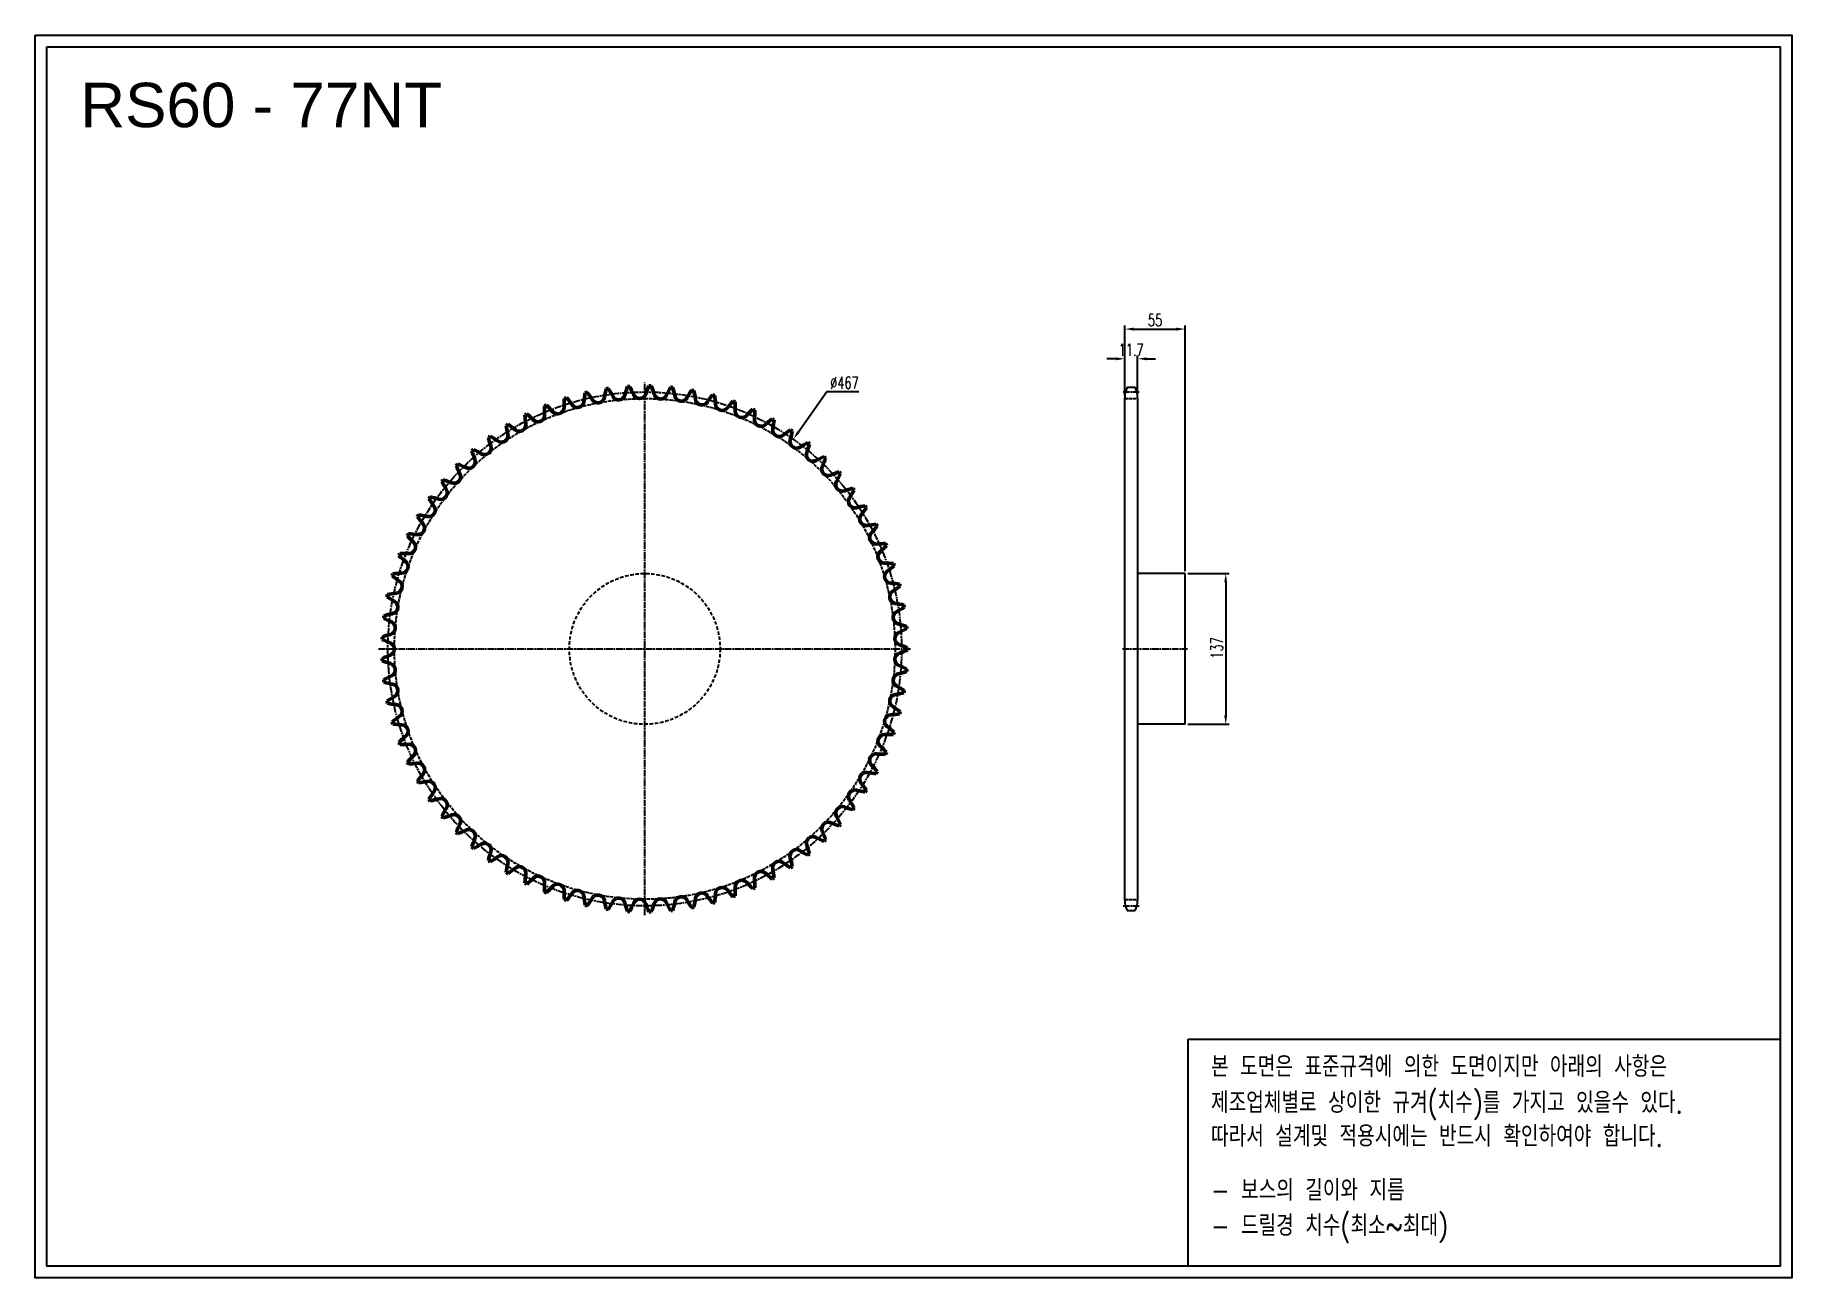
# Model space of a CAD drawing. Header units: millimetres. Extents: x 38747 to 40344, y 5201 to 6330.
import ezdxf

# ---------------------------------------------------------------- set-up
doc = ezdxf.new("R2010")
doc.units = ezdxf.units.MM
for name, pattern in [('AM_ISO02W050', [7.5, 6, -1.5]), ('AM_ISO02W050x2', [3.75, 3, -0.75]), ('AM_ISO08W050', [18, 12, -1.5, 3, -1.5]), ('AM_ISO08W050x2', [9, 6, -0.75, 1.5, -0.75]), ('HIDDEN', [9.525, 6.35, -3.175])]:
    doc.linetypes.add(name, pattern=pattern)
for name, color, linetype, lineweight in [('AM_0N', 7, 'Continuous', 50), ('AM_3N', 6, 'AM_ISO02W050', 25), ('AM_7', 4, 'AM_ISO08W050', 25), ('AM_7N', 4, 'AM_ISO08W050', 25)]:
    doc.layers.add(name, color=color, linetype=linetype, lineweight=lineweight)
doc.layers.add('HL', color=2, linetype='HIDDEN')
doc.layers.add('S-DIM', color=7, linetype='Continuous')
doc.styles.add('HAN', font='ROMANS.shx', dxfattribs={"width": 0.7, "bigfont": 'whgtxt.shx'})
doc.styles.add('HSG', font='SIMPLEX.shx', dxfattribs={"width": 0.7, "bigfont": 'HSG.shx'})
doc.styles.get("Standard").update_dxf_attribs({"font": 'arial.ttf'})
doc.dimstyles.new('APP23', dxfattribs={"dimscale": 4.5, "dimtxt": 2.4, "dimasz": 1.8, "dimexe": 0.7, "dimexo": 0.5, "dimgap": 0.6, "dimtad": 1, "dimtoh": 1, "dimdec": 1, "dimrnd": 0.01, "dimzin": 9, "dimdsep": 46, "dimtxsty": 'HSG', "dimcen": 0, "dimclrd": 1, "dimclre": 1, "dimclrt": 256, "dimazin": 2, "dimtp": 1, "dimtm": 1, "dimtfac": 0.5, "dimtdec": 1, "dimtix": 1, "dimtofl": 0, "dimtmove": 0, "dimatfit": 3, "dimfxl": 0, "dimtvp": 1, "dimtolj": 2, "dimlwd": -1, "dimlwe": -1, "dimarcsym": 0})

# ---------------------------------------------------------------- blocks, each defined once
blk = doc.blocks.new('*D1')
at = {"layer": 'Defpoints', "color": 0, "transparency": 16777216}
for p in [(39749.1, 6036), (39737.4, 5999.9), (39749.1, 5999.9)]:
    blk.add_point(p, dxfattribs=at)
at = {"layer": 'S-DIM', "color": 1, "transparency": 16777216}
for p, q in [((39737.4, 6002.2), (39737.4, 6039.1)), ((39749.1, 6002.2), (39749.1, 6039.1)), ((39729.3, 6036), (39721.2, 6036)), ((39757.2, 6036), (39765.3, 6036))]:
    blk.add_line(p, q, dxfattribs=at)
for points in [[(39729.3, 6037.3), (39729.3, 6034.6), (39737.4, 6036)], [(39757.2, 6037.3), (39757.2, 6034.6), (39749.1, 6036)]]:
    blk.add_solid(points, dxfattribs=at)
at = {"layer": 'S-DIM', "transparency": 16777216, "insert": (39743.2, 6044.1), "char_height": 10.8, "attachment_point": 5, "style": 'HSG'}
blk.add_mtext('\\A2;11.7', dxfattribs=at)
blk = doc.blocks.new('*D2')
at = {"layer": 'Defpoints', "color": 0, "transparency": 16777216}
for p in [(39792.4, 6063), (39737.4, 5999.9), (39792.4, 5840.8)]:
    blk.add_point(p, dxfattribs=at)
at = {"layer": 'S-DIM', "color": 1, "transparency": 16777216}
for p, q in [((39737.4, 6002.2), (39737.4, 6066.1)), ((39745.5, 6063), (39784.3, 6063)), ((39792.4, 5843), (39792.4, 6066.1))]:
    blk.add_line(p, q, dxfattribs=at)
for points in [[(39745.5, 6064.3), (39745.5, 6061.6), (39737.4, 6063)], [(39784.3, 6064.3), (39784.3, 6061.6), (39792.4, 6063)]]:
    blk.add_solid(points, dxfattribs=at)
at = {"layer": 'S-DIM', "transparency": 16777216, "insert": (39764.9, 6071.1), "char_height": 10.8, "attachment_point": 5, "style": 'HSG'}
blk.add_mtext('\\A2;55', dxfattribs=at)
blk = doc.blocks.new('*D3')
at = {"layer": 'Defpoints', "color": 0, "transparency": 16777216}
for p in [(39792.4, 5840.8), (39792.4, 5703.8), (39829.2, 5703.8)]:
    blk.add_point(p, dxfattribs=at)
at = {"layer": 'S-DIM', "color": 1, "transparency": 16777216}
for p, q in [((39794.6, 5840.8), (39832.3, 5840.8)), ((39829.2, 5832.7), (39829.2, 5711.9)), ((39794.6, 5703.8), (39832.3, 5703.8))]:
    blk.add_line(p, q, dxfattribs=at)
for points in [[(39827.8, 5832.7), (39830.5, 5832.7), (39829.2, 5840.8)], [(39827.8, 5711.9), (39830.5, 5711.9), (39829.2, 5703.8)]]:
    blk.add_solid(points, dxfattribs=at)
at = {"layer": 'S-DIM', "transparency": 16777216, "insert": (39821.1, 5773.2), "char_height": 10.8, "attachment_point": 5, "rotation": 90, "style": 'HSG'}
blk.add_mtext('\\A2;137', dxfattribs=at)
blk = doc.blocks.new('*D4')
at = {"layer": 'Defpoints', "color": 0, "transparency": 16777216}
for p in [(39436, 5962.8), (39165.8, 5581.8)]:
    blk.add_point(p, dxfattribs=at)
at = {"layer": 'S-DIM', "color": 1, "transparency": 16777216}
for p, q in [((39466.6, 6006), (39440.7, 5969.4)), ((39495.6, 6006), (39466.6, 6006))]:
    blk.add_line(p, q, dxfattribs=at)
blk.add_solid([(39439.6, 5970.2), (39441.8, 5968.6), (39436, 5962.8)], dxfattribs=at)
at = {"layer": 'S-DIM', "transparency": 16777216, "insert": (39482.5, 6014.1), "char_height": 10.8, "attachment_point": 5, "style": 'HSG'}
blk.add_mtext('\\A2;∅467', dxfattribs=at)

msp = doc.modelspace()

# ---------------------------------------------------------------- linework, layer by layer
for p, q in [((39739.45, 6010.07), (39746.99, 6010.07)), ((39737.37, 5544), (39737.37, 6000.57)), ((39749.07, 6000.57), (39749.07, 5544)), ((39792.37, 5840.79), (39749.07, 5840.79)), ((39792.37, 5703.79), (39792.37, 5840.79)), ((39792.37, 5703.79), (39749.07, 5703.79)), ((39739.45, 5534.5), (39746.99, 5534.5))]:
    msp.add_line(p, q)
for points in [[(38746.62, 6330.12), (40343.96, 6330.12), (40343.96, 5200.69), (38746.62, 5200.69)], [(38757.38, 6319.37), (40333.2, 6319.37), (40333.2, 5211.45), (38757.38, 5211.45)]]:
    msp.add_lwpolyline(points, close=True)
at = {"color": 6}
msp.add_lwpolyline([(39794.99, 5417.64), (40333.2, 5417.64), (40333.2, 5211.45), (39794.99, 5211.45)], close=True, dxfattribs=at)
for centre, start, end in [((39760.07, 6000.57), 155.25994, 180), ((39726.37, 6000.57), 0, 24.74006), ((39760.07, 5544), 180, 204.74006), ((39726.37, 5544), 335.25994, 0)]:
    msp.add_arc(centre, 22.7, start, end)
at = {"layer": 'AM_0N'}
for centre, radius, start, end in [((39375.37, 5981.16), 112.91, 165.85682, 169.93506), ((39300.92, 5772.29), 239.04, 97.93504, 98.4286), ((39170.65, 5951.72), 112.91, 26.42857, 30.50681), ((39392.15, 5974.4), 112.91, 161.1815, 165.25974), ((39300.92, 5772.29), 239.04, 93.25971, 93.75328), ((39185.7, 5961.75), 112.91, 21.75325, 25.83149), ((39408.32, 5966.29), 112.91, 156.50618, 160.58442), ((39300.92, 5772.29), 239.04, 88.58439, 89.07795), ((39201.53, 5970.51), 112.91, 17.07792, 21.15616), ((39423.77, 5956.89), 112.91, 151.83085, 155.90909), ((39300.92, 5772.29), 239.04, 83.90906, 84.40263), ((39218.02, 5977.95), 112.91, 12.4026, 16.48084), ((39438.41, 5946.26), 112.91, 147.15553, 151.23377), ((39300.92, 5772.29), 239.04, 79.23374, 79.7273), ((39235.06, 5984.02), 112.91, 7.72727, 11.80551), ((39300.92, 5772.29), 239.04, 111.96101, 112.45457), ((39322.53, 5992.97), 112.91, 179.8828, 183.96104), ((39131.04, 5914.8), 112.91, 40.45455, 44.53279), ((39221.53, 5991.96), 6.01, 220.45455, 359.28571), ((39340.44, 5990.48), 112.91, 175.20747, 179.28571), ((39300.92, 5772.29), 239.04, 107.28569, 107.77925), ((39143.22, 5928.17), 112.91, 35.77922, 39.85746), ((39239.7, 5997.7), 6.01, 215.77922, 354.61039), ((39358.1, 5986.53), 112.91, 170.53215, 174.61039), ((39300.92, 5772.29), 239.04, 102.61036, 103.10392), ((39156.45, 5940.51), 112.91, 31.1039, 35.18214), ((39258.28, 6001.94), 6.01, 211.1039, 349.93506), ((39277.14, 6004.65), 6.01, 206.42857, 345.25974), ((39296.16, 6005.82), 6.01, 201.75325, 340.58442), ((39315.21, 6005.43), 6.01, 197.07792, 335.90909), ((39334.16, 6003.49), 6.01, 192.4026, 331.23377), ((39352.9, 6000.01), 6.01, 187.72727, 326.55844), ((39452.13, 5934.47), 112.91, 142.4802, 146.55844), ((39300.92, 5772.29), 239.04, 74.55841, 75.05198), ((39252.53, 5988.68), 112.91, 3.05195, 7.13019), ((39371.29, 5995.02), 6.01, 183.05195, 321.88312), ((39464.85, 5921.61), 112.91, 137.80488, 141.88312), ((39300.92, 5772.29), 239.04, 69.88309, 70.37665), ((39270.33, 5991.91), 112.91, 358.37662, 2.45486), ((39476.48, 5907.75), 112.91, 133.12955, 137.20779), ((39300.92, 5772.29), 239.04, 65.20776, 65.70133), ((39300.92, 5772.29), 239.04, 121.31166, 121.80522), ((39286.38, 5993.55), 112.91, 189.23345, 193.31169), ((39110.14, 5885.3), 112.91, 49.80519, 53.88343), ((39186.89, 5976.14), 6.01, 229.80519, 8.63636), ((39300.92, 5772.29), 239.04, 116.63634, 117.1299), ((39304.47, 5994), 112.91, 184.55812, 188.63636), ((39119.99, 5900.48), 112.91, 45.12987, 49.20811), ((39203.89, 5984.76), 6.01, 225.12987, 3.96104), ((39389.21, 5988.54), 6.01, 178.37662, 317.20779), ((39406.54, 5980.62), 6.01, 173.7013, 312.53247), ((39288.34, 5993.67), 112.91, 353.7013, 357.77954), ((39486.93, 5892.99), 112.91, 128.45423, 132.53247), ((39300.92, 5772.29), 239.04, 60.53244, 61.026), ((39306.42, 5993.96), 112.91, 349.02597, 353.10421), ((39300.92, 5772.29), 239.04, 125.98698, 126.48055), ((39268.4, 5991.63), 112.91, 193.90877, 197.98701), ((39101.57, 5869.38), 112.91, 54.48052, 58.55876), ((39170.66, 5966.17), 6.01, 234.48052, 13.31169), ((39423.17, 5971.32), 6.01, 169.02597, 307.85714), ((39496.15, 5877.43), 112.91, 123.7789, 127.85714), ((39438.99, 5960.7), 6.01, 164.35065, 303.18182), ((39324.47, 5992.77), 112.91, 344.35065, 348.42889), ((39300.92, 5772.29), 239.04, 55.85711, 56.35068), ((39504.07, 5861.17), 112.91, 119.10358, 123.18182), ((39342.37, 5990.12), 112.91, 339.67532, 343.75356), ((39300.92, 5772.29), 239.04, 51.18179, 51.67535), ((39140.89, 5942.43), 6.01, 243.83117, 22.66234), ((39300.92, 5772.29), 239.04, 130.66231, 131.15587), ((39250.63, 5988.25), 112.91, 198.5841, 202.66234), ((39094.32, 5852.81), 112.91, 59.15584, 63.23408), ((39155.29, 5954.91), 6.01, 239.15584, 17.98701), ((39453.88, 5948.81), 6.01, 159.67532, 298.50649), ((39510.64, 5844.31), 112.91, 114.42825, 118.50649), ((39359.99, 5986.02), 112.91, 335, 339.07824), ((39300.92, 5772.29), 239.04, 46.50647, 47.00003), ((39127.55, 5928.82), 6.01, 248.50649, 27.33766), ((39300.92, 5772.29), 239.04, 135.33763, 135.8312), ((39233.19, 5983.43), 112.91, 203.25942, 207.33766), ((39088.44, 5835.7), 112.91, 63.83117, 67.90941), ((39467.76, 5935.76), 6.01, 155, 293.83117), ((39515.81, 5826.98), 112.91, 109.75293, 113.83117), ((39377.21, 5980.49), 112.91, 330.32468, 334.40292), ((39300.92, 5772.29), 239.04, 41.83114, 42.3247), ((39300.92, 5772.29), 239.04, 144.68828, 145.18185), ((39080.96, 5800.33), 112.91, 73.18182, 77.26006), ((39115.37, 5914.17), 6.01, 253.18182, 32.01299), ((39300.92, 5772.29), 239.04, 140.01296, 140.50652), ((39216.21, 5977.21), 112.91, 207.93475, 212.01299), ((39083.98, 5818.17), 112.91, 68.50649, 72.58473), ((39480.53, 5921.62), 6.01, 150.32468, 289.15584), ((39519.56, 5809.28), 112.91, 105.0776, 109.15584), ((39393.93, 5973.58), 112.91, 325.64935, 329.72759), ((39300.92, 5772.29), 239.04, 37.15582, 37.64938), ((39104.42, 5898.57), 6.01, 257.85714, 36.68831), ((39199.78, 5969.62), 112.91, 212.61007, 216.68831), ((39492.11, 5906.48), 6.01, 145.64935, 284.48052), ((39521.84, 5791.34), 112.91, 100.40228, 104.48052), ((39502.41, 5890.45), 6.01, 140.97403, 279.80519), ((39410.02, 5965.33), 112.91, 320.97403, 325.05227), ((39300.92, 5772.29), 239.04, 32.48049, 32.97405), ((39094.78, 5882.13), 6.01, 262.53247, 41.36364), ((39300.92, 5772.29), 239.04, 149.36361, 149.85717), ((39184.04, 5960.72), 112.91, 217.2854, 221.36364), ((39079.41, 5782.31), 112.91, 77.85714, 81.93538), ((39522.66, 5773.27), 112.91, 95.72695, 99.80519), ((39425.4, 5955.8), 112.91, 316.2987, 320.37694), ((39300.92, 5772.29), 239.04, 27.80517, 28.29873), ((39300.92, 5772.29), 239.04, 154.03893, 154.5325), ((39169.07, 5950.57), 112.91, 221.96072, 226.03896), ((39079.33, 5764.22), 112.91, 82.53247, 86.61071), ((39086.51, 5864.96), 6.01, 267.20779, 46.03896), ((39511.37, 5873.63), 6.01, 136.2987, 275.12987), ((39522, 5755.19), 112.91, 91.05163, 95.12987), ((39439.94, 5945.04), 112.91, 311.62338, 315.70162), ((39300.92, 5772.29), 239.04, 23.12984, 23.6234), ((39300.92, 5772.29), 239.04, 158.71426, 159.20782), ((39154.97, 5939.23), 112.91, 226.63605, 230.71429), ((39080.72, 5746.18), 112.91, 87.20779, 91.28603), ((39079.67, 5847.18), 6.01, 271.88312, 50.71429), ((39518.93, 5856.14), 6.01, 131.62338, 270.45455), ((39519.88, 5737.22), 112.91, 86.37631, 90.45455), ((39453.56, 5933.13), 112.91, 306.94805, 311.02629), ((39300.92, 5772.29), 239.04, 18.45452, 18.94808), ((39300.92, 5772.29), 239.04, 163.38958, 163.88315), ((39141.85, 5926.77), 112.91, 231.31137, 235.38961), ((39083.58, 5728.32), 112.91, 91.88312, 95.96136), ((39074.31, 5828.9), 6.01, 276.55844, 55.38961), ((39525.04, 5838.09), 6.01, 126.94805, 265.77922), ((39516.29, 5719.49), 112.91, 81.70098, 85.77922), ((39300.92, 5772.29), 239.04, 13.77919, 14.27276), ((39300.92, 5772.29), 239.04, 168.06491, 168.55847), ((39129.79, 5913.29), 112.91, 235.98669, 240.06494), ((39087.89, 5710.75), 112.91, 96.55844, 100.63668), ((39070.45, 5810.24), 6.01, 281.23377, 60.06494), ((39529.66, 5819.61), 6.01, 122.27273, 261.1039), ((39466.16, 5920.16), 112.91, 302.27273, 306.35097), ((39300.92, 5772.29), 239.04, 172.74023, 173.23379), ((39118.86, 5898.88), 112.91, 240.66202, 244.74026), ((39093.61, 5693.59), 112.91, 101.23377, 105.31201), ((39532.76, 5800.81), 6.01, 117.5974, 256.42857), ((39511.27, 5702.12), 112.91, 77.02566, 81.1039), ((39477.66, 5906.2), 112.91, 297.5974, 301.67564), ((39300.92, 5772.29), 239.04, 9.10387, 9.59743), ((39300.92, 5772.29), 239.04, 177.41556, 177.90912), ((39100.72, 5676.96), 112.91, 105.90909, 109.98733), ((39068.12, 5791.33), 6.01, 285.90909, 64.74026), ((39534.31, 5781.81), 6.01, 112.92208, 251.75325), ((39504.85, 5685.2), 112.91, 72.35033, 76.42857), ((39487.99, 5891.34), 112.91, 292.92208, 297.00032), ((39300.92, 5772.29), 239.04, 4.42854, 4.92211), ((39109.15, 5883.62), 112.91, 245.33734, 249.41558), ((39109.15, 5660.96), 112.91, 110.58442, 114.66266), ((39067.34, 5772.29), 6.01, 290.58442, 69.41558), ((39534.31, 5762.76), 6.01, 108.24675, 247.07792), ((39497.07, 5668.87), 112.91, 67.67501, 71.75325), ((39497.07, 5875.7), 112.91, 288.24675, 292.32499), ((39300.92, 5772.29), 239.04, 359.75322, 0.24678), ((39300.92, 5772.29), 239.04, 182.09088, 182.58444), ((39100.72, 5867.61), 112.91, 250.01267, 254.09091), ((39068.12, 5753.25), 6.01, 295.25974, 74.09091), ((39504.85, 5859.37), 112.91, 283.57143, 287.64967), ((39487.99, 5653.23), 112.91, 62.99968, 67.07792), ((39300.92, 5772.29), 239.04, 355.07789, 355.57146), ((39118.86, 5645.7), 112.91, 115.25974, 119.33798), ((39300.92, 5772.29), 239.04, 186.76621, 187.25977), ((39093.61, 5850.98), 112.91, 254.68799, 258.76623), ((39070.45, 5734.34), 6.01, 299.93506, 78.76623), ((39532.76, 5743.77), 6.01, 103.57143, 242.4026), ((39477.66, 5638.38), 112.91, 58.32436, 62.4026), ((39300.92, 5772.29), 239.04, 350.40257, 350.89613), ((39129.79, 5631.28), 112.91, 119.93506, 124.01331), ((39300.92, 5772.29), 239.04, 191.44153, 191.93509), ((39087.89, 5833.82), 112.91, 259.36332, 263.44156), ((39074.31, 5715.68), 6.01, 304.61039, 83.44156), ((39529.66, 5724.97), 6.01, 98.8961, 237.72727), ((39466.16, 5624.42), 112.91, 53.64903, 57.72727), ((39511.27, 5842.46), 112.91, 278.8961, 282.97434), ((39141.85, 5617.8), 112.91, 124.61039, 128.68863), ((39300.92, 5772.29), 239.04, 196.11685, 196.61042), ((39083.58, 5816.25), 112.91, 264.03864, 268.11688), ((39079.67, 5697.39), 6.01, 309.28571, 88.11688), ((39525.04, 5706.48), 6.01, 94.22078, 233.05195), ((39516.29, 5825.08), 112.91, 274.22078, 278.29902), ((39300.92, 5772.29), 239.04, 345.72724, 346.22081), ((39154.97, 5605.35), 112.91, 129.28571, 133.36395), ((39300.92, 5772.29), 239.04, 200.79218, 201.28574), ((39518.93, 5688.43), 6.01, 89.54545, 228.37662), ((39519.88, 5807.35), 112.91, 269.54545, 273.62369), ((39453.56, 5611.44), 112.91, 48.97371, 53.05195), ((39300.92, 5772.29), 239.04, 341.05192, 341.54548), ((39080.72, 5798.39), 112.91, 268.71397, 272.79221), ((39169.07, 5594.01), 112.91, 133.96104, 138.03928), ((39086.51, 5679.61), 6.01, 313.96104, 92.79221), ((39511.37, 5670.94), 6.01, 84.87013, 223.7013), ((39522, 5789.38), 112.91, 264.87013, 268.94837), ((39439.94, 5599.53), 112.91, 44.29838, 48.37662), ((39300.92, 5772.29), 239.04, 336.3766, 336.87016), ((39300.92, 5772.29), 239.04, 205.4675, 205.96107), ((39079.33, 5780.35), 112.91, 273.38929, 277.46753), ((39094.78, 5662.44), 6.01, 318.63636, 97.46753), ((39184.04, 5583.85), 112.91, 138.63636, 142.7146), ((39502.41, 5654.12), 6.01, 80.19481, 219.02597), ((39522.66, 5771.31), 112.91, 260.19481, 264.27305), ((39425.4, 5588.78), 112.91, 39.62306, 43.7013), ((39300.92, 5772.29), 239.04, 331.70127, 332.19483), ((39300.92, 5772.29), 239.04, 210.14283, 210.63639), ((39079.41, 5762.26), 112.91, 278.06462, 282.14286), ((39104.42, 5646), 6.01, 323.31169, 102.14286), ((39199.78, 5574.95), 112.91, 143.31169, 147.38993), ((39492.11, 5638.09), 6.01, 75.51948, 214.35065), ((39521.84, 5753.24), 112.91, 255.51948, 259.59772), ((39410.02, 5579.24), 112.91, 34.94773, 39.02597), ((39300.92, 5772.29), 239.04, 327.02595, 327.51951), ((39300.92, 5772.29), 239.04, 214.81815, 215.31172), ((39080.96, 5744.24), 112.91, 282.73994, 286.81818), ((39115.37, 5630.41), 6.01, 327.98701, 106.81818), ((39216.21, 5567.37), 112.91, 147.98701, 152.06525), ((39480.53, 5622.96), 6.01, 70.84416, 209.67532), ((39519.56, 5735.29), 112.91, 250.84416, 254.9224), ((39393.93, 5570.99), 112.91, 30.27241, 34.35065), ((39300.92, 5772.29), 239.04, 322.35062, 322.84418), ((39300.92, 5772.29), 239.04, 219.49348, 219.98704), ((39083.98, 5726.41), 112.91, 287.41527, 291.49351), ((39127.55, 5615.75), 6.01, 332.66234, 111.49351), ((39233.19, 5561.14), 112.91, 152.66234, 156.74058), ((39088.44, 5708.88), 112.91, 292.09059, 296.16883), ((39140.89, 5602.14), 6.01, 337.33766, 116.16883), ((39467.76, 5608.81), 6.01, 66.16883, 205), ((39515.81, 5717.6), 112.91, 246.16883, 250.24707), ((39377.21, 5564.08), 112.91, 25.59708, 29.67532), ((39300.92, 5772.29), 239.04, 317.6753, 318.16886), ((39300.92, 5772.29), 239.04, 224.1688, 224.66237), ((39250.63, 5556.32), 112.91, 157.33766, 161.4159), ((39300.92, 5772.29), 239.04, 228.84413, 229.33769), ((39094.32, 5691.77), 112.91, 296.76592, 300.84416), ((39155.29, 5589.67), 6.01, 342.01299, 120.84416), ((39453.88, 5595.76), 6.01, 61.49351, 200.32468), ((39342.37, 5554.45), 112.91, 16.24644, 20.32468), ((39510.64, 5700.26), 112.91, 241.49351, 245.57175), ((39359.99, 5558.55), 112.91, 20.92176, 25), ((39300.92, 5772.29), 239.04, 312.99997, 313.49353), ((39268.4, 5552.94), 112.91, 162.01299, 166.09123), ((39300.92, 5772.29), 239.04, 233.51945, 234.01302), ((39101.57, 5675.19), 112.91, 301.44124, 305.51948), ((39170.66, 5578.4), 6.01, 346.68831, 125.51948), ((39286.38, 5551.02), 112.91, 166.68831, 170.76655), ((39423.17, 5573.25), 6.01, 52.14286, 190.97403), ((39496.15, 5667.14), 112.91, 232.14286, 236.2211), ((39438.99, 5583.88), 6.01, 56.81818, 195.64935), ((39324.47, 5551.8), 112.91, 11.57111, 15.64935), ((39504.07, 5683.41), 112.91, 236.81818, 240.89642), ((39300.92, 5772.29), 239.04, 308.32465, 308.81821), ((39300.92, 5772.29), 239.04, 238.19478, 238.68834), ((39110.14, 5659.27), 112.91, 306.11657, 310.19481), ((39186.89, 5568.43), 6.01, 351.36364, 130.19481), ((39304.47, 5550.57), 112.91, 171.36364, 175.44188), ((39300.92, 5772.29), 239.04, 242.8701, 243.36366), ((39119.99, 5644.09), 112.91, 310.79189, 314.87013), ((39203.89, 5559.81), 6.01, 356.03896, 134.87013), ((39322.53, 5551.6), 112.91, 176.03896, 180.1172), ((39389.21, 5556.03), 6.01, 42.79221, 181.62338), ((39476.48, 5636.82), 112.91, 222.79221, 226.87045), ((39406.54, 5563.95), 6.01, 47.46753, 186.2987), ((39288.34, 5550.9), 112.91, 2.22046, 6.2987), ((39486.93, 5651.58), 112.91, 227.46753, 231.54577), ((39300.92, 5772.29), 239.04, 298.974, 299.46756), ((39306.42, 5550.61), 112.91, 6.89579, 10.97403), ((39300.92, 5772.29), 239.04, 303.64932, 304.14289), ((39300.92, 5772.29), 239.04, 247.54543, 248.03899), ((39131.04, 5629.77), 112.91, 315.46721, 319.54545), ((39221.53, 5552.61), 6.01, 0.71429, 139.54545), ((39340.44, 5554.09), 112.91, 180.71429, 184.79253), ((39300.92, 5772.29), 239.04, 252.22075, 252.71431), ((39143.22, 5616.4), 112.91, 320.14254, 324.22078), ((39239.7, 5546.87), 6.01, 5.38961, 144.22078), ((39358.1, 5558.04), 112.91, 185.38961, 189.46785), ((39156.45, 5604.07), 112.91, 324.81786, 328.8961), ((39258.28, 5542.63), 6.01, 10.06494, 148.8961), ((39375.37, 5563.41), 112.91, 190.06494, 194.14318), ((39277.14, 5539.92), 6.01, 14.74026, 153.57143), ((39296.16, 5538.75), 6.01, 19.41558, 158.24675), ((39315.21, 5539.14), 6.01, 24.09091, 162.92208), ((39334.16, 5541.08), 6.01, 28.76623, 167.5974), ((39438.41, 5598.31), 112.91, 208.76623, 212.84447), ((39235.06, 5560.55), 112.91, 348.19449, 352.27273), ((39352.9, 5544.56), 6.01, 33.44156, 172.27273), ((39452.13, 5610.1), 112.91, 213.44156, 217.5198), ((39252.53, 5555.89), 112.91, 352.86981, 356.94805), ((39371.29, 5549.56), 6.01, 38.11688, 176.94805), ((39464.85, 5622.96), 112.91, 218.11688, 222.19512), ((39300.92, 5772.29), 239.04, 289.62335, 290.11691), ((39270.33, 5552.66), 112.91, 357.54514, 1.62338), ((39300.92, 5772.29), 239.04, 294.29867, 294.79224), ((39300.92, 5772.29), 239.04, 256.89608, 257.38964), ((39300.92, 5772.29), 239.04, 261.5714, 262.06496), ((39170.65, 5592.85), 112.91, 329.49319, 333.57143), ((39392.15, 5570.18), 112.91, 194.74026, 198.8185), ((39300.92, 5772.29), 239.04, 266.24672, 266.74029), ((39185.7, 5582.83), 112.91, 334.16851, 338.24675), ((39408.32, 5578.29), 112.91, 199.41558, 203.49382), ((39300.92, 5772.29), 239.04, 270.92205, 271.41561), ((39201.53, 5574.07), 112.91, 338.84384, 342.92208), ((39423.77, 5587.68), 112.91, 204.09091, 208.16915), ((39300.92, 5772.29), 239.04, 275.59737, 276.09094), ((39218.02, 5566.62), 112.91, 343.51916, 347.5974), ((39300.92, 5772.29), 239.04, 280.2727, 280.76626), ((39300.92, 5772.29), 239.04, 284.94802, 285.44159)]:
    msp.add_arc(centre, radius, start, end, dxfattribs=at)
at = {"layer": 'AM_3N', "linetype": 'AM_ISO02W050x2'}
for p, q in [((39737.37, 5999.91), (39749.07, 5999.91)), ((39737.37, 5544.66), (39749.07, 5544.66))]:
    msp.add_line(p, q, dxfattribs=at)
msp.add_circle((39300.92, 5772.29), 227.57, dxfattribs=at)
at = {"layer": 'AM_7', "linetype": 'AM_ISO08W050x2'}
msp.add_circle((39300.92, 5772.29), 233.52, dxfattribs=at)
at = {"layer": 'AM_7N', "linetype": 'AM_ISO08W050x2'}
for p, q in [((39300.92, 5530.24), (39300.92, 6014.33)), ((39735.81, 6005.87), (39750.63, 6005.87)), ((39058.88, 5772.29), (39542.96, 5772.29)), ((39735.37, 5772.29), (39794.37, 5772.29)), ((39735.81, 5538.71), (39750.63, 5538.71))]:
    msp.add_line(p, q, dxfattribs=at)
at = {"layer": 'HL', "ltscale": 0.5}
msp.add_circle((39300.92, 5772.29), 68.5, dxfattribs=at)

# ---------------------------------------------------------------- texts
msp.add_text('RS60 - 77NT', height=40.3368).set_placement((38787.76, 6246.49))
at = {"color": 6, "style": 'HAN', "width": 0.8}
for s, p in [('본 도면은 표준규격에 의한 도면이지만 아래의 사항은', (39815.8, 5383.27)), ('제조업체별로 상이한 규겨(치수)를 가지고 있을수 있다.', (39815.8, 5350.48)), ('따라서 설계및 적용시에는 반드시 확인하여야 합니다.', (39815.8, 5320.02)), ('- 보스의 길이와 지름', (39815.8, 5270.95)), ('- 드릴경 치수(최소~최대)', (39815.8, 5238.72))]:
    msp.add_text(s, height=18.9237, dxfattribs=at).set_placement(p)

# ---------------------------------------------------------------- dimensions: what is measured, and where the dimension line sits
at = {"layer": 'S-DIM'}
dim = msp.add_linear_dim(base=(39792.37, 6062.98), p1=(39737.37, 5999.91), p2=(39792.37, 5840.79), dimstyle='APP23', dxfattribs=at)
dim.commit()
dim.dimension.update_dxf_attribs({"geometry": '*D2', "text_midpoint": (39764.87, 6071.08)})
dim = msp.add_linear_dim(base=(39749.07, 6035.98), p1=(39737.37, 5999.91), p2=(39749.07, 5999.91), dimstyle='APP23', dxfattribs=at)
dim.commit()
dim.dimension.update_dxf_attribs({"geometry": '*D1', "text_midpoint": (39743.22, 6035.98), "dimtype": 128})
dim = msp.add_diameter_dim_2p(p1=(39165.85, 5581.8), p2=(39436, 5962.78), dimstyle='APP23', dxfattribs=at)
dim.commit()
dim.dimension.update_dxf_attribs({"geometry": '*D4', "text_midpoint": (39482.47, 6005.98), "dimtype": 131})
dim = msp.add_linear_dim(base=(39829.19, 5703.79), p1=(39792.37, 5840.79), p2=(39792.37, 5703.79), angle=90, dimstyle='APP23', dxfattribs=at)
dim.commit()
dim.dimension.update_dxf_attribs({"geometry": '*D3', "text_midpoint": (39829.19, 5773.17), "dimtype": 128})

doc.saveas('drawing.dxf')
